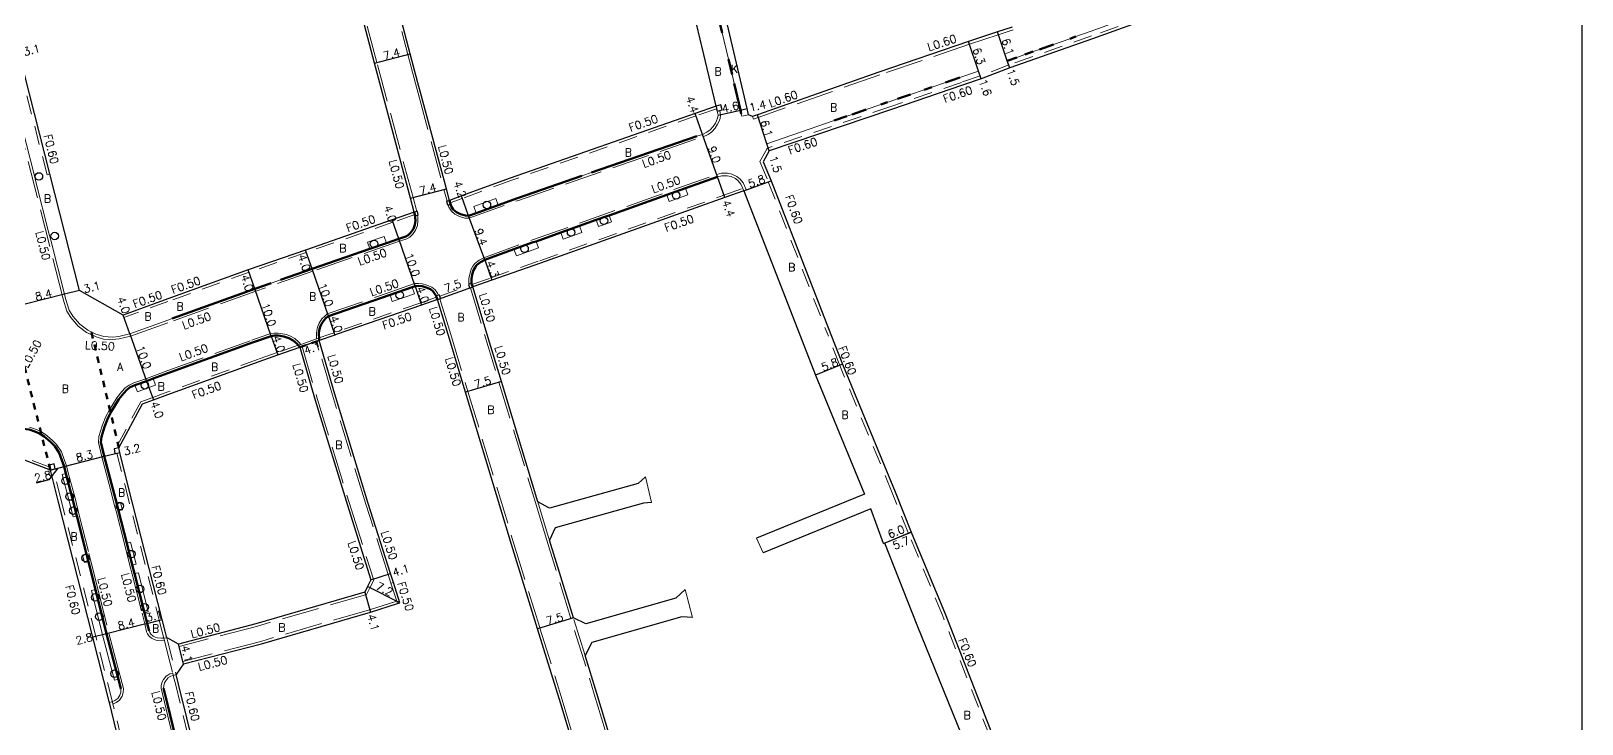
# Model space of a CAD drawing. Header units: metres. Extents: x -1600 to -800, y -111003 to -110400.
# Drawn here: x -1110.2 to -800, y -110724.2 to -110585.6 of the extents above; entities that cross this region are included whole.
import ezdxf

# ---------------------------------------------------------------- set-up
doc = ezdxf.new("R2010")
doc.units = ezdxf.units.M
doc.header["$LTSCALE"] = 2.5
for name, pattern in [('22320', [2.5, 1.5, -1]), ('2233000', [4, 3, -1]), ('6301000', [1, 0.5, -0.5])]:
    doc.linetypes.add(name, pattern=pattern)
doc.layers.get('0').update_dxf_attribs({"color": 150, "lineweight": 50})
for name, color, linetype, lineweight in [('2101000', 177, 'Continuous', 30), ('2102000', 191, 'Continuous', 30), ('2102001', 191, 'Continuous', 9), ('2213000', 6, 'Continuous', 9), ('2227000', 3, 'Continuous', 50), ('2232000', 4, '22320', 9), ('2233000', 62, '2233000', 9), ('2236000', 3, 'Continuous', 15), ('9201100', 215, 'Continuous', 30), ('9202200', 155, '6301000', 60), ('9203500', 155, 'Continuous', 30)]:
    doc.layers.add(name, color=color, linetype=linetype, lineweight=lineweight)
for name, color, linetype in [('2235000', 7, 'Continuous'), ('2238000', 11, 'Continuous'), ('9201500', 222, 'Continuous'), ('9201600', 215, 'Continuous'), ('9202100', 82, 'Continuous'), ('999', 7, 'Continuous')]:
    doc.layers.add(name, color=color, linetype=linetype)
doc.styles.add('Dm_Anotation', font='txt.shx', dxfattribs={"bigfont": 'pscdm.shx'})

# ---------------------------------------------------------------- blocks, each defined once
blk = doc.blocks.new('223800')
at = {"color": 0}
blk.add_circle((0, 0), 0.75, dxfattribs=at)

msp = doc.modelspace()

# ---------------------------------------------------------------- linework, layer by layer
at = {"layer": '2101000'}
for points in [[(-965.91, -110602.68), (-966.65, -110602.36), (-966.93, -110601.12), (-974.42, -110569.32), (-976.27, -110561.27), (-979.22, -110547.78), (-981.22, -110538.66), (-985.07, -110521.32), (-986.64, -110514.28), (-988.07, -110508.23), (-990.44, -110498.59), (-992.58, -110488.48)], [(-973.18, -110600.67), (-980.26, -110570.71), (-982.12, -110562.61), (-985.08, -110549.06), (-987.09, -110539.9), (-986.89, -110539.86), (-990.92, -110522.63), (-992.48, -110515.63), (-994, -110509.67)], [(-1033.52, -110621.81), (-1034.26, -110619.06), (-1041.5, -110592.05), (-1047.77, -110568.21), (-1053.31, -110547.79), (-1058.39, -110527.94)], [(-1026.48, -110619.49), (-1027.11, -110617.14), (-1032.26, -110597.94), (-1032.79, -110595.99), (-1034.35, -110590.16), (-1040.64, -110566.23), (-1046.15, -110545.88), (-1051.23, -110526.1), (-1051.3, -110525.8)], [(-800, -110553.27), (-808.83, -110556.23), (-827.14, -110562.62), (-842.62, -110567.69), (-858.21, -110573.14), (-861.04, -110574.13), (-866.87, -110576.17), (-880.8, -110581.06), (-897.86, -110587.15), (-914.45, -110592.98), (-920.13, -110595.16), (-923.89, -110596.45), (-938.06, -110601.28), (-962.54, -110609.57)], [(-913.96, -110584.82), (-916.92, -110585.79), (-922.7, -110587.69), (-940.65, -110593.82), (-964.9, -110602.35), (-965.91, -110602.68)], [(-1100.47, -110637.47), (-1106.39, -110614.2), (-1112.53, -110590.05)], [(-973.18, -110600.67), (-977.38, -110602.13), (-1014.35, -110615.02), (-1024.08, -110618.6), (-1026.48, -110619.49)], [(-962.54, -110609.57), (-963.73, -110611.77), (-962.16, -110615.55), (-950.2, -110646.31)], [(-967.6, -110617.54), (-971.43, -110618.9), (-1008.26, -110632.01), (-1018.02, -110635.45), (-1021.83, -110636.76)], [(-967.6, -110617.54), (-953.27, -110654.41), (-943.46, -110678.18)], [(-1033.52, -110621.81), (-1037.95, -110623.39), (-1055.28, -110629.4), (-1066.71, -110633.37), (-1082.8, -110639.17)], [(-1082.8, -110639.17), (-1091.77, -110642.41), (-1100.47, -110637.47)], [(-1028.89, -110639.3), (-1032.06, -110640.4), (-1049.11, -110646.31)], [(-1026.76, -110646.31), (-1028.89, -110639.3)], [(-1018.93, -110646.31), (-1021.83, -110636.76)], [(-1082.8, -110658.3), (-1064.53, -110651.66), (-1060.81, -110650.37), (-1056.41, -110648.85)], [(-1056.41, -110648.85), (-1053.35, -110659.42), (-1046.64, -110681.28), (-1042.18, -110695.33), (-1042.86, -110696.7), (-1043.43, -110697.83), (-1065.2, -110704.16), (-1080.69, -110708.18), (-1082.8, -110707.03)], [(-1049.11, -110646.31), (-1049.39, -110646.41), (-1052.54, -110647.5)], [(-1036.42, -110699.91), (-1037.7, -110695.86), (-1038.27, -110694.09), (-1042.72, -110680.08), (-1049.42, -110658.25), (-1052.54, -110647.5)], [(-974.33, -110810.42), (-982.52, -110787.88), (-987.38, -110774.12), (-990.01, -110766.22), (-993.55, -110755.48), (-1004.24, -110720.14), (-1008.87, -110705.14), (-1014.07, -110688.26), (-1023.28, -110657.83), (-1026.76, -110646.31)], [(-1008.8, -110679.76), (-1016.1, -110655.66), (-1018.93, -110646.31)], [(-950.2, -110646.31), (-947.89, -110652.24), (-937.38, -110677.72), (-934.12, -110685.83), (-927.35, -110702.15), (-917.88, -110726.38), (-913.69, -110736.46), (-910.83, -110743.69), (-899.2, -110773.31), (-899.29, -110773.35), (-899.76, -110773.53), (-896.82, -110780.85), (-896.34, -110782.05)], [(-1083.01, -110706.92), (-1083.35, -110705.6), (-1083.94, -110703.27), (-1090.79, -110676.34), (-1092.42, -110669.88), (-1092.58, -110668.95), (-1087.86, -110660.14), (-1085.69, -110659.35), (-1082.8, -110658.3)], [(-1084.89, -110757.56), (-1090.57, -110735.87), (-1091.26, -110733.06), (-1092.59, -110727.62), (-1094.47, -110719.89), (-1094.53, -110719.66), (-1097.8, -110706.8), (-1104.73, -110679.56), (-1106.29, -110673.38), (-1115.62, -110669.8)], [(-919.36, -110738.71), (-919.67, -110737.93), (-923.55, -110728.63), (-923.18, -110728.49), (-932.93, -110704.37), (-939.4, -110687.98), (-939.68, -110688.1), (-942.25, -110681.13)], [(-1001.7, -110702.93), (-1006.49, -110687.39)], [(-1079.66, -110712.14), (-1064.1, -110708.11), (-1042.31, -110701.78), (-1036.89, -110700.06), (-1036.42, -110699.91)], [(-1082.8, -110707.03), (-1083.01, -110706.92)], [(-982.92, -110763.77), (-983.08, -110763.3), (-986.43, -110753.13), (-997.04, -110718.04), (-999.38, -110710.46)], [(-1079.66, -110712.14), (-1081.14, -110714.28)], [(-1067.17, -110769.26), (-1071.07, -110753.9), (-1076.7, -110732.4), (-1077.37, -110729.66), (-1080.65, -110716.21), (-1081.14, -110714.28)]]:
    msp.add_lwpolyline(points, dxfattribs=at)
at = {"layer": '2102000'}
for points in [[(-987.3, -110674.74), (-988.75, -110676.05), (-1006.45, -110681.01), (-1008.8, -110679.76)], [(-986.1, -110679.88), (-987.65, -110679.98), (-1005.34, -110684.94), (-1006.49, -110687.39)], [(-943.46, -110678.18), (-965.05, -110687)], [(-942.25, -110681.13), (-963.78, -110689.92)], [(-979.35, -110697.25), (-981.22, -110699.03), (-999.21, -110704.16), (-1001.7, -110702.93)], [(-977.87, -110702.88), (-980.01, -110702.74), (-998, -110707.88), (-999.38, -110710.46)]]:
    msp.add_lwpolyline(points, dxfattribs=at)
at = {"layer": '2102001'}
for points in [[(-987.3, -110674.74), (-986.1, -110679.88)], [(-965.05, -110687), (-963.78, -110689.92)], [(-979.35, -110697.25), (-977.87, -110702.88)]]:
    msp.add_lwpolyline(points, dxfattribs=at)
at = {"layer": '2213000'}
for points in [[(-892.61, -110583.68), (-898.37, -110585.74), (-901.22, -110586.74)], [(-971.94, -110585.96), (-970.7, -110591.22)], [(-908.51, -110589.3), (-909.73, -110589.73)], [(-902.39, -110587.15), (-905.71, -110588.32)], [(-1096.96, -110646.31), (-1097.18, -110646.25), (-1098.79, -110645.43), (-1100.4, -110644.24), (-1101.8, -110642.62), (-1102.52, -110641.43), (-1103.25, -110639.12), (-1103.47, -110638.23), (-1106.21, -110627.45), (-1106.58, -110626), (-1109.18, -110615.78), (-1109.55, -110614.32), (-1115.07, -110592.65), (-1115.44, -110591.2), (-1115.53, -110590.82)], [(-914.95, -110591.57), (-914.65, -110592.41), (-914.45, -110592.98)], [(-911.41, -110590.32), (-912.99, -110590.88)], [(-969.97, -110594.31), (-969.55, -110596.1)], [(-927.26, -110595.9), (-930.02, -110596.84)], [(-920.67, -110593.65), (-924.43, -110594.94)], [(-920.67, -110593.65), (-920.33, -110594.59), (-920.13, -110595.16)], [(-936.88, -110599.19), (-938.57, -110599.76), (-938.86, -110599.86)], [(-931.56, -110597.37), (-934.3, -110598.31)], [(-977.02, -110606.66), (-975.91, -110606.28), (-975.03, -110605.86), (-974.33, -110605.38), (-973.73, -110604.71), (-973.31, -110604.01), (-973.08, -110603.55), (-972.86, -110603.01), (-972.78, -110602.45), (-972.92, -110601.63), (-973.05, -110601.15), (-973.18, -110600.67)], [(-968.12, -110602.2), (-968.01, -110602.67), (-966.65, -110602.36)], [(-945.94, -110602.29), (-947.02, -110602.66)], [(-940.19, -110600.32), (-943.12, -110601.32)], [(-949.55, -110603.53), (-963, -110608.15)], [(-963, -110608.15), (-962.72, -110609), (-962.54, -110609.57)], [(-1000.04, -110614.59), (-998.05, -110613.9)], [(-972.9, -110614.76), (-972.02, -110614.56), (-970.93, -110614.55), (-970.18, -110614.71), (-969.26, -110615.12), (-968.72, -110615.58), (-968.21, -110616.25), (-967.82, -110617.09), (-967.6, -110617.54)], [(-1060.27, -110635.37), (-1062.11, -110636)], [(-1082.8, -110643.4), (-1090.41, -110646.17)], [(-1081.96, -110643.1), (-1082.8, -110643.4)], [(-1096.96, -110646.31), (-1095.61, -110646.72), (-1093.87, -110646.81), (-1092.59, -110646.68), (-1091.02, -110646.31)], [(-1090.41, -110646.17), (-1091.02, -110646.31)], [(-1086.56, -110705.54), (-1086.42, -110705.88), (-1086.22, -110706.2), (-1085.76, -110706.59), (-1085.35, -110706.8), (-1084.86, -110706.94), (-1084.1, -110707.02), (-1083.62, -110706.97), (-1083.01, -110706.92)], [(-1092.2, -110717.1), (-1092.22, -110717.78), (-1092.39, -110718.37), (-1092.81, -110719.03), (-1093.38, -110719.45), (-1094, -110719.7), (-1094.47, -110719.89)], [(-1082.8, -110714.96), (-1082.82, -110714.97), (-1083.24, -110715.52), (-1083.49, -110715.95), (-1083.64, -110716.5), (-1083.66, -110716.97)], [(-1081.14, -110714.28), (-1081.72, -110714.43), (-1082.19, -110714.61), (-1082.8, -110714.96)]]:
    msp.add_lwpolyline(points, dxfattribs=at)
at = {"layer": '2227000'}
for points in [[(-974.46, -110575.28), (-971.94, -110585.96)], [(-901.22, -110586.74), (-902.39, -110587.15)], [(-909.73, -110589.73), (-911.41, -110590.32)], [(-905.71, -110588.32), (-908.51, -110589.3)], [(-970.7, -110591.22), (-969.97, -110594.31)], [(-912.99, -110590.88), (-914.95, -110591.57)], [(-969.55, -110596.1), (-968.3, -110601.43), (-968.12, -110602.2)], [(-924.43, -110594.94), (-927.26, -110595.9)], [(-934.3, -110598.31), (-936.88, -110599.19)], [(-930.02, -110596.84), (-931.56, -110597.37)], [(-943.12, -110601.32), (-945.94, -110602.29)], [(-938.86, -110599.86), (-940.19, -110600.32)], [(-947.02, -110602.66), (-949.55, -110603.53)], [(-998.05, -110613.9), (-977.02, -110606.66)], [(-1026.48, -110619.49), (-1026.35, -110619.97), (-1026.28, -110620.22), (-1026.13, -110620.63), (-1025.72, -110621.27), (-1025.11, -110621.81), (-1024.3, -110622.22), (-1023.31, -110622.5), (-1022.65, -110622.55), (-1021.15, -110622.01), (-1016.73, -110620.41), (-1012.88, -110619.01), (-1000.04, -110614.59)], [(-1021.83, -110636.76), (-1022, -110636.29), (-1022.09, -110636.05), (-1022.1, -110635.78), (-1022.1, -110635.14), (-1021.95, -110634.32), (-1021.67, -110633.44), (-1021.37, -110632.9), (-1021.05, -110632.44), (-1020.28, -110631.82), (-1019.44, -110631.39), (-1013.59, -110629.26), (-1009.72, -110627.86), (-1009.17, -110627.67), (-1004.22, -110625.91), (-1000.46, -110624.56), (-997.12, -110623.38), (-995, -110622.62), (-994.57, -110622.47), (-983.04, -110618.36), (-979.27, -110617.02), (-972.9, -110614.76)], [(-1033.52, -110621.81), (-1033.43, -110622.31), (-1033.33, -110622.88), (-1033.31, -110623.47), (-1033.39, -110624.36), (-1033.69, -110625.18), (-1034.25, -110625.94), (-1034.72, -110626.4), (-1035.22, -110626.68), (-1036.64, -110627.17), (-1039.08, -110628.02), (-1042.39, -110629.17), (-1053.97, -110633.18), (-1060.27, -110635.37)], [(-1062.11, -110636), (-1065.4, -110637.15)], [(-1052.59, -110646.31), (-1052.6, -110646.08), (-1052.54, -110645.5), (-1052.34, -110644.77), (-1052.13, -110644.28), (-1051.64, -110643.5), (-1051.11, -110642.97), (-1050.7, -110642.63), (-1038.37, -110638.36), (-1033.93, -110636.82), (-1033.37, -110636.62), (-1032.69, -110636.57), (-1031.96, -110636.64), (-1031.14, -110636.88), (-1030.27, -110637.24), (-1029.72, -110637.7), (-1029.33, -110638.27), (-1029.14, -110638.59), (-1029.06, -110638.83), (-1028.89, -110639.3)], [(-1065.4, -110637.15), (-1081.96, -110643.1)], [(-1082.8, -110654.04), (-1065.86, -110647.89), (-1062.12, -110646.59), (-1061.47, -110646.49), (-1060.76, -110646.49), (-1059.62, -110646.67), (-1058.64, -110647), (-1057.72, -110647.52), (-1056.94, -110648.17), (-1056.74, -110648.43), (-1056.41, -110648.85)], [(-1052.54, -110647.5), (-1052.56, -110646.98), (-1052.59, -110646.31)], [(-1096.18, -110667.84), (-1096.09, -110666.74), (-1095.5, -110664.73), (-1094.76, -110662.9), (-1094.05, -110661.59), (-1092.6, -110659.22), (-1091.61, -110657.99), (-1090.98, -110657.33), (-1090.31, -110656.84), (-1089.4, -110656.42), (-1087.06, -110655.59), (-1085.75, -110655.11), (-1082.8, -110654.04)], [(-1114.39, -110665.27), (-1113.52, -110665.09), (-1111.78, -110665.13), (-1110.57, -110665.31), (-1109.43, -110665.69), (-1108.47, -110666.11), (-1107.57, -110666.71), (-1106.26, -110667.78), (-1105.42, -110668.61), (-1104.53, -110669.96), (-1103.99, -110671.42)], [(-1096.18, -110667.84), (-1095.53, -110670.64), (-1093.79, -110677.13), (-1093.02, -110680.15), (-1092.67, -110681.52), (-1091.02, -110688.03), (-1089.91, -110692.36), (-1089.47, -110694.1), (-1087.48, -110701.91), (-1086.94, -110704.04), (-1086.56, -110705.54)], [(-1103.99, -110671.42), (-1103.57, -110672.7), (-1103.19, -110674.1), (-1101.91, -110678.89), (-1101, -110682.52), (-1099.07, -110690.19), (-1098.69, -110691.71), (-1097.3, -110697.26), (-1095.08, -110706.11), (-1093.36, -110712.7), (-1092.7, -110715.21), (-1092.2, -110717.1)], [(-1083.66, -110716.97), (-1082.8, -110720.47)], [(-1082.8, -110720.47), (-1080.38, -110730.4), (-1080.04, -110731.78), (-1079.7, -110733.15), (-1079.68, -110733.23), (-1078.41, -110738.1), (-1078.03, -110739.56), (-1075.95, -110747.49), (-1075.39, -110749.62), (-1074.07, -110754.69), (-1073.15, -110758.36), (-1072.79, -110759.82), (-1071.67, -110764.29), (-1071.31, -110765.74), (-1068.61, -110776.6)]]:
    msp.add_lwpolyline(points, dxfattribs=at)
at = {"layer": '2232000'}
for points in [[(-800, -110552.64), (-809.03, -110555.67), (-827.34, -110562.05), (-842.81, -110567.12), (-858.41, -110572.58), (-861.24, -110573.57), (-867.07, -110575.61), (-881, -110580.49), (-898.06, -110586.58), (-914.65, -110592.41), (-920.33, -110594.59), (-924.08, -110595.88), (-938.25, -110600.71), (-962.72, -110609), (-962.95, -110609.08), (-964.4, -110611.73), (-962.72, -110615.77), (-950.84, -110646.31)], [(-916.92, -110585.79), (-916.73, -110586.36)], [(-913.78, -110585.39), (-916.73, -110586.36)], [(-1106.97, -110614.35), (-1113.11, -110590.2)], [(-973.05, -110601.15), (-977.22, -110602.6), (-1014.18, -110615.49), (-1023.92, -110619.08), (-1026.35, -110619.97)], [(-1106.39, -110614.2), (-1106.97, -110614.35)], [(-1022, -110636.29), (-1018.19, -110634.97), (-1008.42, -110631.54), (-971.59, -110618.43), (-967.82, -110617.09), (-967.6, -110617.54)], [(-1033.43, -110622.31), (-1037.79, -110623.86), (-1055.12, -110629.88), (-1066.54, -110633.84), (-1082.8, -110639.7)], [(-1028.44, -110638.61), (-1022.62, -110636.51)], [(-1082.8, -110639.7), (-1091.6, -110642.88)], [(-1029.06, -110638.83), (-1032.22, -110639.93), (-1049.55, -110645.94), (-1050.63, -110646.31)], [(-1028.27, -110639.08), (-1022.45, -110636.98)], [(-1091.6, -110642.88), (-1091.77, -110642.41)], [(-1056.74, -110648.43), (-1060.97, -110649.9), (-1064.7, -110651.19), (-1082.8, -110657.77)], [(-1052.56, -110646.98), (-1053.05, -110647.15), (-1056.24, -110648.26), (-1056.74, -110648.43)], [(-1052.54, -110647.5), (-1053.01, -110647.67), (-1055.94, -110648.68), (-1056.41, -110648.85)], [(-1050.63, -110646.31), (-1052.56, -110646.98)], [(-899.76, -110773.53), (-911.39, -110743.91), (-914.25, -110736.69), (-918.44, -110726.6), (-927.91, -110702.38), (-934.67, -110686.08), (-937.93, -110677.95), (-948.45, -110652.47), (-950.84, -110646.31)], [(-1082.8, -110657.77), (-1085.8, -110658.86), (-1088.21, -110659.73), (-1093.21, -110669.06)], [(-1106.43, -110672.79), (-1115.62, -110669.27)], [(-1093.01, -110669.99), (-1093.01, -110670.01), (-1091.37, -110676.49), (-1084.52, -110703.42), (-1083.93, -110705.75), (-1083.62, -110706.97), (-1083.49, -110707.46), (-1082.8, -110710.18)], [(-1091.95, -110727.69), (-1092, -110727.47), (-1092.08, -110727.17), (-1093.79, -110720.17), (-1093.89, -110719.75), (-1093.91, -110719.68), (-1093.95, -110719.51), (-1097.21, -110706.65), (-1104.15, -110679.41), (-1105.7, -110673.23)], [(-1038.18, -110696.02), (-1037.7, -110695.86)], [(-1036.89, -110700.06), (-1037.04, -110699.59), (-1038.18, -110696.02)], [(-1083.01, -110706.92), (-1082.8, -110707.75)], [(-1082.8, -110707.75), (-1081.14, -110714.28)], [(-1082.8, -110710.18), (-1081.84, -110713.98), (-1081.72, -110714.43), (-1081.23, -110716.36), (-1077.95, -110729.81), (-1077.28, -110732.54), (-1071.65, -110754.05), (-1067.75, -110769.41), (-1065.74, -110777.37), (-1056.8, -110812.62), (-1051.57, -110833.05), (-1049.59, -110840.76)]]:
    msp.add_lwpolyline(points, dxfattribs=at)
at = {"layer": '2233000'}
for points in [[(-994.16, -110508.91), (-995.78, -110507.64), (-1017.25, -110513.67), (-1050.18, -110523.09), (-1051.84, -110525.72), (-1051.71, -110526.23), (-1046.64, -110546.01), (-1041.12, -110566.36), (-1034.83, -110590.29), (-1033.27, -110596.12), (-1032.75, -110598.07), (-1027.59, -110617.27), (-1026.96, -110619.62)], [(-1033.03, -110621.72), (-1033.77, -110618.93), (-1041.02, -110591.92), (-1047.29, -110568.08), (-1052.82, -110547.66), (-1057.96, -110527.62)], [(-916.73, -110586.36), (-922.51, -110588.26), (-940.45, -110594.38), (-965.71, -110603.25), (-965.91, -110602.68)], [(-1098.16, -110646.31), (-1099.06, -110645.86), (-1100.75, -110644.61), (-1102.21, -110642.92), (-1102.98, -110641.64), (-1103.73, -110639.25), (-1103.96, -110638.36), (-1116.02, -110590.94)], [(-1026.76, -110620.35), (-1026.75, -110620.39), (-1026.58, -110620.86), (-1026.11, -110621.6), (-1025.39, -110622.22), (-1024.48, -110622.68), (-1023.4, -110623), (-1022.58, -110623.06), (-1012.71, -110619.48), (-975.72, -110606.74), (-974.78, -110606.29), (-974, -110605.76), (-973.32, -110605.01), (-972.87, -110604.25), (-972.62, -110603.76), (-972.38, -110603.14), (-972.28, -110602.44), (-972.43, -110601.52), (-972.44, -110601.5)], [(-1022.56, -110636.22), (-1022.58, -110636.15), (-1022.6, -110635.79), (-1022.6, -110635.1), (-1022.44, -110634.2), (-1022.13, -110633.24), (-1021.79, -110632.64), (-1021.42, -110632.09), (-1020.55, -110631.4), (-1019.64, -110630.93), (-1009.89, -110627.39), (-973.04, -110614.28), (-972.08, -110614.06), (-970.88, -110614.05), (-970.03, -110614.23), (-968.99, -110614.69), (-968.35, -110615.23), (-967.78, -110615.99), (-967.15, -110617.33), (-967.6, -110617.54)], [(-1032.9, -110622.46), (-1032.83, -110622.82), (-1032.8, -110623.49), (-1032.9, -110624.48), (-1033.25, -110625.42), (-1033.87, -110626.27), (-1034.42, -110626.8), (-1035.01, -110627.14), (-1036.48, -110627.64), (-1053.81, -110633.66), (-1065.23, -110637.62), (-1082.8, -110643.93)], [(-1053.09, -110646.31), (-1053.1, -110646.07), (-1053.04, -110645.41), (-1052.81, -110644.6), (-1052.57, -110644.05), (-1052.04, -110643.19), (-1051.44, -110642.6), (-1050.94, -110642.19), (-1038.54, -110637.88), (-1033.47, -110636.12), (-1032.68, -110636.07), (-1031.86, -110636.15), (-1030.98, -110636.4), (-1030.01, -110636.81), (-1029.35, -110637.36), (-1028.9, -110638.03), (-1028.67, -110638.43)], [(-1028.41, -110639.13), (-1026.24, -110646.31)], [(-1022.3, -110636.93), (-1019.46, -110646.31)], [(-1082.8, -110643.93), (-1089.34, -110646.31)], [(-1062.83, -110646.31), (-1062.24, -110646.11), (-1061.51, -110645.99), (-1060.72, -110645.99), (-1059.5, -110646.19), (-1059.13, -110646.31)], [(-1089.34, -110646.31), (-1090.27, -110646.65), (-1092.51, -110647.18), (-1093.86, -110647.31), (-1095.69, -110647.21), (-1097.14, -110646.78), (-1097.7, -110646.52), (-1098.16, -110646.31)], [(-1082.8, -110653.51), (-1066.02, -110647.42), (-1062.83, -110646.31)], [(-1055.94, -110648.68), (-1052.87, -110659.27), (-1046.17, -110681.13), (-1041.64, -110695.37), (-1042.41, -110696.92), (-1043.08, -110698.25), (-1065.07, -110704.64), (-1080.57, -110708.66), (-1080.69, -110708.18)], [(-1059.13, -110646.31), (-1058.43, -110646.54), (-1057.43, -110647.1), (-1056.58, -110647.82), (-1056.24, -110648.26)], [(-1053.05, -110647.15), (-1053.09, -110646.31)], [(-1038.18, -110696.02), (-1038.74, -110694.24), (-1043.2, -110680.23), (-1049.9, -110658.39), (-1053.01, -110647.67)], [(-1026.24, -110646.31), (-1022.81, -110657.66), (-1013.59, -110688.11), (-1008.39, -110704.99), (-1003.76, -110719.99), (-993.07, -110755.33), (-989.53, -110766.06), (-986.91, -110773.96), (-982.05, -110787.71), (-973.86, -110810.25), (-974.33, -110810.42)], [(-1019.46, -110646.31), (-1016.58, -110655.81), (-1009.28, -110679.9), (-1007.34, -110686.33), (-997.52, -110718.19), (-986.9, -110753.28), (-983.56, -110763.46), (-975.91, -110785.56), (-967.37, -110807.89), (-966.9, -110807.72)], [(-1087.22, -110655.12), (-1089.59, -110655.96), (-1090.56, -110656.41), (-1091.31, -110656.95), (-1091.99, -110657.66), (-1093.01, -110658.93), (-1094.48, -110661.34), (-1095.22, -110662.69), (-1095.97, -110664.56), (-1096.58, -110666.65), (-1096.69, -110667.87), (-1096.01, -110670.76), (-1094.28, -110677.25), (-1093.51, -110680.27), (-1093.16, -110681.64), (-1091.5, -110688.15), (-1090.4, -110692.49), (-1089.95, -110694.23), (-1087.97, -110702.03), (-1087.43, -110704.16), (-1087.04, -110705.7), (-1086.87, -110706.11), (-1086.6, -110706.54), (-1086.04, -110707.01), (-1085.54, -110707.26), (-1084.96, -110707.44), (-1084.1, -110707.52), (-1083.49, -110707.46)], [(-1087.22, -110655.12), (-1082.8, -110653.51)], [(-1110.45, -110664.82), (-1109.25, -110665.22), (-1108.23, -110665.67), (-1107.27, -110666.31), (-1105.93, -110667.41), (-1105.04, -110668.29), (-1104.08, -110669.73), (-1103.51, -110671.25), (-1103.09, -110672.55), (-1102.71, -110673.97), (-1101.42, -110678.77), (-1100.51, -110682.4), (-1098.59, -110690.07), (-1098.21, -110691.59), (-1096.82, -110697.13), (-1094.6, -110705.99), (-1092.87, -110712.58), (-1092.21, -110715.08), (-1091.7, -110717.04), (-1091.72, -110717.85), (-1091.92, -110718.58), (-1092.44, -110719.38), (-1093.13, -110719.89), (-1093.79, -110720.17)], [(-1006.49, -110687.39), (-1006.86, -110686.18), (-1008.8, -110679.76)], [(-1037.04, -110699.59), (-1042.45, -110701.3), (-1064.24, -110707.63), (-1079.79, -110711.66), (-1079.66, -110712.14)], [(-999.38, -110710.46), (-1001.7, -110702.93)], [(-1081.84, -110713.98), (-1082.39, -110714.14), (-1082.8, -110714.38)], [(-1082.8, -110714.38), (-1083.16, -110714.59), (-1083.65, -110715.24), (-1083.96, -110715.75), (-1084.14, -110716.43), (-1084.16, -110717.02), (-1082.8, -110722.58)], [(-1082.8, -110722.58), (-1080.86, -110730.52), (-1080.19, -110733.27), (-1074.55, -110754.81)]]:
    msp.add_lwpolyline(points, dxfattribs=at)
at = {"layer": '2235000'}
for points in [[(-972.92, -110601.63), (-972.44, -110601.5), (-971.93, -110601.36), (-972.19, -110600.39), (-973.18, -110600.67), (-973.05, -110601.15)], [(-1026.91, -110620.39), (-1026.76, -110620.35), (-1026.28, -110620.22), (-1026.35, -110619.97), (-1026.48, -110619.49), (-1026.96, -110619.62), (-1027.11, -110619.66)], [(-1033.39, -110622.55), (-1032.9, -110622.46), (-1032.74, -110622.43), (-1032.87, -110621.69), (-1033.03, -110621.72), (-1033.52, -110621.81), (-1033.43, -110622.31)], [(-1022.45, -110636.98), (-1022.3, -110636.93), (-1021.83, -110636.76), (-1022, -110636.29), (-1022.09, -110636.05), (-1022.56, -110636.22), (-1022.7, -110636.27), (-1022.62, -110636.51)], [(-1028.89, -110639.3), (-1028.41, -110639.13), (-1028.27, -110639.08), (-1028.44, -110638.61), (-1028.52, -110638.37), (-1028.67, -110638.43), (-1029.14, -110638.59), (-1029.06, -110638.83)], [(-1093.4, -110670.06), (-1093.01, -110669.99), (-1092.42, -110669.88), (-1092.58, -110668.95), (-1093.21, -110669.06), (-1093.57, -110669.13)], [(-1106.29, -110673.38), (-1105.7, -110673.23), (-1105.32, -110673.14), (-1105.56, -110672.17), (-1106.53, -110672.41), (-1106.43, -110672.79)]]:
    msp.add_lwpolyline(points, close=True, dxfattribs=at)
at = {"layer": '2236000'}
for points in [[(-983.04, -110618.36), (-982.57, -110619.68), (-978.8, -110618.34), (-979.27, -110617.02)], [(-1021.15, -110622.01), (-1021.63, -110620.69), (-1017.21, -110619.09), (-1016.73, -110620.41)], [(-996.65, -110624.7), (-994.54, -110623.94), (-994.1, -110623.79), (-994.57, -110622.47), (-995, -110622.62), (-997.12, -110623.38)], [(-1042.39, -110629.17), (-1042.85, -110627.84), (-1039.54, -110626.7), (-1039.08, -110628.02)], [(-1004.22, -110625.91), (-1003.76, -110627.22), (-999.99, -110625.88), (-1000.46, -110624.56)], [(-1013.59, -110629.26), (-1009.72, -110627.86), (-1009.17, -110627.67), (-1008.69, -110628.98), (-1009.24, -110629.18), (-1013.11, -110630.58)], [(-1038.37, -110638.36), (-1037.92, -110639.68), (-1033.48, -110638.14), (-1033.93, -110636.82)], [(-1089.4, -110656.42), (-1087.06, -110655.59), (-1085.75, -110655.11), (-1085.27, -110656.43), (-1086.58, -110656.91), (-1088.87, -110657.72)], [(-1103.19, -110674.1), (-1101.91, -110678.89), (-1101, -110682.52), (-1101.77, -110682.71), (-1102.68, -110679.09), (-1103.97, -110674.3)], [(-1093.02, -110680.15), (-1092.67, -110681.52), (-1091.9, -110681.32), (-1092.25, -110679.95)], [(-1091.02, -110688.03), (-1089.91, -110692.36), (-1089.14, -110692.17), (-1090.24, -110687.83)], [(-1099.07, -110690.19), (-1098.69, -110691.71), (-1099.47, -110691.9), (-1099.85, -110690.38)], [(-1087.48, -110701.91), (-1086.71, -110701.71), (-1088.69, -110693.91), (-1089.47, -110694.1)], [(-1097.3, -110697.26), (-1095.08, -110706.11), (-1093.36, -110712.7), (-1092.7, -110715.21), (-1093.47, -110715.41), (-1094.13, -110712.9), (-1095.86, -110706.31), (-1098.08, -110697.45)]]:
    msp.add_lwpolyline(points, close=True, dxfattribs=at)
at = {"layer": '9201100'}
for points in [[(-914.95, -110591.57), (-916.92, -110585.79)], [(-1041.5, -110592.05), (-1034.35, -110590.16)], [(-920.67, -110593.65), (-922.7, -110587.69)], [(-914.45, -110592.98), (-914.95, -110591.57)], [(-920.13, -110595.16), (-920.67, -110593.65)], [(-975.91, -110606.28), (-977.38, -110602.13)], [(-972.78, -110602.45), (-968.3, -110601.43)], [(-968.3, -110601.43), (-966.93, -110601.12)], [(-963, -110608.15), (-964.9, -110602.35)], [(-972.9, -110614.76), (-975.91, -110606.28)], [(-962.54, -110609.57), (-963, -110608.15)], [(-971.43, -110618.9), (-972.9, -110614.76)], [(-1034.26, -110619.06), (-1027.11, -110617.14)], [(-967.6, -110617.54), (-962.16, -110615.55)], [(-1022.65, -110622.55), (-1024.08, -110618.6)], [(-1036.64, -110627.17), (-1037.95, -110623.39)], [(-1019.44, -110631.39), (-1022.65, -110622.55)], [(-1033.37, -110636.62), (-1036.64, -110627.17)], [(-1053.97, -110633.18), (-1055.28, -110629.4)], [(-1065.4, -110637.15), (-1066.71, -110633.37)], [(-1050.7, -110642.63), (-1053.97, -110633.18)], [(-1019.44, -110631.39), (-1018.02, -110635.45)], [(-1033.37, -110636.62), (-1032.06, -110640.4)], [(-1103.47, -110638.23), (-1111.61, -110640.3)], [(-1100.47, -110637.47), (-1103.47, -110638.23)], [(-1062.12, -110646.59), (-1065.4, -110637.15)], [(-1028.89, -110639.3), (-1021.83, -110636.76)], [(-1050.7, -110642.63), (-1049.39, -110646.41)], [(-1090.41, -110646.17), (-1087.06, -110655.59)], [(-1062.12, -110646.59), (-1060.81, -110650.37)], [(-1052.54, -110647.5), (-1056.41, -110648.85)], [(-1087.06, -110655.59), (-1085.69, -110659.35)], [(-1016.1, -110655.66), (-1023.28, -110657.83)], [(-1103.57, -110672.7), (-1095.53, -110670.64)], [(-1095.53, -110670.64), (-1092.42, -110669.88)], [(-1106.29, -110673.38), (-1103.57, -110672.7)], [(-939.68, -110688.1), (-934.12, -110685.83)], [(-934.12, -110685.83), (-939.4, -110687.98)], [(-1042.18, -110695.33), (-1038.27, -110694.09)], [(-1043.43, -110697.83), (-1042.31, -110701.78)], [(-1036.42, -110699.91), (-1042.86, -110696.7)], [(-1086.94, -110704.04), (-1095.08, -110706.11)], [(-1086.94, -110704.04), (-1083.94, -110703.27)], [(-1001.7, -110702.93), (-1008.87, -110705.14)], [(-1095.08, -110706.11), (-1097.8, -110706.8)], [(-1079.66, -110712.14), (-1080.69, -110708.18)]]:
    msp.add_lwpolyline(points, dxfattribs=at)
at = {"layer": '9201100', "flags": 128}
for points in [[(-1090.41, -110646.17), (-1091.77, -110642.41)], [(-947.89, -110652.24), (-953.27, -110654.41)]]:
    msp.add_lwpolyline(points, dxfattribs=at)
at = {"layer": '9201600'}
msp.add_lwpolyline([(-1104.8, -110673.01), (-1106.61, -110675.37), (-1109.11, -110676)], dxfattribs=at)
at = {"layer": '9202200'}
for points in [[(-1106.29, -110673.38), (-1113.39, -110645.14)], [(-1092.58, -110668.95), (-1098.26, -110645.09)], [(-1056.41, -110648.85), (-1052.54, -110647.5)]]:
    msp.add_lwpolyline(points, dxfattribs=at)
at = {"layer": '999'}
msp.add_lwpolyline([(-1600, -110400), (-800, -110400), (-800, -111000), (-1600, -111000)], close=True, dxfattribs=at)

# ---------------------------------------------------------------- block references
at = {"layer": '2238000'}
for p in [(-1108.59, -110614.69), (-981.14, -110618.49), (-1019, -110620.39), (-995.59, -110623.57), (-1105.43, -110626.6), (-1002.16, -110625.87), (-1041.57, -110628.18), (-1011.47, -110629.15), (-1036.43, -110638.43), (-1087.4, -110656.45), (-1103.25, -110675.54), (-1102.43, -110678.69), (-1092.4, -110680.59), (-1101.74, -110681.51), (-1090.1, -110690.19), (-1099.27, -110690.97), (-1097.32, -110698.83), (-1088.36, -110697.15), (-1087.45, -110700.82), (-1096.5, -110702.69), (-1093.46, -110714.11)]:
    msp.add_blockref('223800', p, dxfattribs=at)

# ---------------------------------------------------------------- texts
at = {"layer": '9201500', "style": 'Dm_Anotation'}
for s, rotation, p in [('3.1', 14.2734, (-1111.51, -110590.62)), ('7.4', 14.7339, (-1039.5, -110591.42)), ('6.3', 288.828, (-921.9, -110589.26)), ('6.1', 288.8019, (-916.1, -110587.42)), ('1.6', 289.5597, (-920.65, -110595.58)), ('1.5', 289.5492, (-915.1, -110593.49)), ('4.4', 289.558, (-979.25, -110598.96)), ('4.6', 12.7973, (-971.8, -110602.01)), ('1.4', 12.8011, (-966.36, -110601.74)), ('6.1', 288.117, (-964.35, -110603.7)), ('9.0', 289.5525, (-974.85, -110608.98)), ('1.5', 288.1127, (-962.58, -110610.87)), ('5.8', 20.0679, (-966.42, -110617)), ('7.4', 15.0244, (-1032.25, -110618.42)), ('4.2', 289.9177, (-1025.71, -110615.94)), ('4.0', 289.1348, (-1039.66, -110620.8)), ('4.4', 289.5532, (-971.98, -110619.74)), ('9.4', 289.9204, (-1021.5, -110625.43)), ('10.0', 289.1306, (-1035.44, -110630.35)), ('4.0', 289.1337, (-1056.84, -110630.57)), ('4.3', 289.2671, (-1019.17, -110631.87)), ('3.1', 14.2734, (-1099.45, -110638.03)), ('4.0', 289.1324, (-1068.26, -110634.61)), ('10.0', 289.1311, (-1052.76, -110636.36)), ('7.5', 19.8163, (-1027.18, -110637.91)), ('8.4', 14.2734, (-1109.12, -110639.57)), ('4.0', 289.8342, (-1092.98, -110639.07)), ('4.0', 289.1329, (-1033.15, -110636.98)), ('10.0', 289.1319, (-1064.19, -110640.33)), ('4.0', 289.1317, (-1050.44, -110642.87)), ('10.0', 289.6197, (-1089.19, -110648.85)), ('4.0', 289.1317, (-1061.94, -110646.83)), ('4.1', 19.1318, (-1055.25, -110650.33)), ('5.8', 21.876, (-951.73, -110653.68)), ('7.5', 16.8408, (-1021.25, -110657.11)), ('4.0', 289.9621, (-1086.3, -110660)), ('8.3', 14.3535, (-1100.96, -110671.77)), ('3.2', 13.6337, (-1091.45, -110670.47)), ('2.8', 14.1264, (-1109.27, -110675.84)), ('6.0', 22.2137, (-938.45, -110687.1)), ('5.7', 22.2137, (-937.46, -110689.34)), ('4.1', 17.6428, (-1037.6, -110694.71)), ('7.2', 333.5174, (-1041.37, -110697.14)), ('3.1', 14.2802, (-1087, -110703.75)), ('8.4', 14.2806, (-1092.59, -110705.37)), ('4.1', 285.8629, (-1042.95, -110702.43)), ('7.5', 17.1249, (-1006.84, -110704.41)), ('2.8', 14.2804, (-1101, -110708.32)), ('4.1', 284.5305, (-1080.19, -110708.67))]:
    msp.add_text(s, height=1.6, rotation=rotation, dxfattribs=at).set_placement(p)
at = {"layer": '9202100', "style": 'Dm_Anotation'}
for s, p in [('B', (-973.52, -110594.5)), ('K', (-970.2, -110594.01)), ('B', (-950.36, -110601.7)), ('B', (-991.44, -110610.7)), ('B', (-1107.58, -110619.93)), ('B', (-1048.53, -110629.84)), ('B', (-958.75, -110633.66)), ('B', (-1054.55, -110639.48)), ('B', (-1087.51, -110643.47)), ('B', (-1081.1, -110641.49)), ('B', (-1042.66, -110642.46)), ('B', (-1024.88, -110643.64)), ('A', (-1092.96, -110653.58)), ('B', (-1074.16, -110653.58)), ('B', (-1104.02, -110657.93)), ('B', (-1084.86, -110657.48)), ('B', (-1018.94, -110662.14)), ('B', (-948.11, -110663.16)), ('B', (-1049.32, -110669.16)), ('B', (-1092.76, -110678.7)), ('B', (-1102.28, -110687.48)), ('B', (-1085.95, -110705.85)), ('B', (-1060.72, -110705.65)), ('B', (-923.67, -110723.2))]:
    msp.add_text(s, height=1.6, dxfattribs=at).set_placement(p)
at = {"layer": '9203500', "style": 'Dm_Anotation'}
for s, rotation, p in [('L0.60', 18.1898, (-930.58, -110589.66)), ('L0.60', 19.3344, (-962.29, -110600.93)), ('F0.60', 18.8245, (-927.44, -110600.02)), ('F0.50', 19.2179, (-990.3, -110605.79)), ('F0.60', 284.2734, (-1107.65, -110606.5)), ('L0.50', 285.0246, (-1028.78, -110608.66)), ('F0.60', 18.7165, (-958.44, -110610.31)), ('L0.50', 285.0148, (-1038.62, -110611.57)), ('L0.50', 19.5905, (-987.62, -110613)), ('L0.50', 19.5905, (-985.74, -110618.04)), ('F0.60', 289.9806, (-959.4, -110618.71)), ('F0.50', 19.133, (-1046.81, -110625.83)), ('F0.50', 19.5905, (-983.12, -110625.79)), ('L0.50', 284.2734, (-1109.29, -110625.81)), ('L0.50', 19.132, (-1044.48, -110632.52)), ('F0.50', 19.8325, (-1081.77, -110638.18)), ('L0.50', 19.132, (-1042.09, -110638.64)), ('F0.50', 19.8325, (-1089.43, -110641.03)), ('L0.50', 286.8514, (-1020.59, -110638.29)), ('L0.50', 19.8325, (-1079.62, -110645.3)), ('F0.50', 19.133, (-1039.57, -110645.3)), ('L0.50', 286.8514, (-1030.57, -110641.02)), ('L0.50', 61.1364, (-1110.85, -110653.16)), ('L0.50', 357.0425, (-1099.42, -110649.18)), ('L0.50', 19.8325, (-1080.19, -110651.65)), ('L0.50', 286.8514, (-1017.48, -110648.84)), ('F0.60', 291.8509, (-948.77, -110648.98)), ('L0.50', 286.1752, (-1057.87, -110652.32)), ('L0.50', 286.1752, (-1050.87, -110650.55)), ('L0.50', 286.8217, (-1027.38, -110651.1)), ('F0.50', 19.9609, (-1077.63, -110659.2)), ('L0.50', 287.643, (-1040.21, -110685.83)), ('L0.50', 287.6417, (-1046.85, -110687.86)), ('F0.60', 284.2802, (-1086.1, -110692.67)), ('L0.50', 284.2806, (-1096.9, -110695.06)), ('L0.50', 284.2806, (-1092.15, -110694.2)), ('F0.60', 284.2804, (-1103.33, -110696.63)), ('F0.50', 287.6423, (-1036.94, -110696.01)), ('L0.50', 14.5305, (-1077.98, -110707.01)), ('F0.60', 291.8509, (-924.78, -110707.35)), ('L0.50', 14.5319, (-1076.52, -110713.55)), ('L0.50', 283.718, (-1086.05, -110717.8)), ('F0.60', 283.718, (-1079.42, -110717.89))]:
    msp.add_text(s, height=1.6, rotation=rotation, dxfattribs=at).set_placement(p)

doc.saveas('drawing.dxf')
